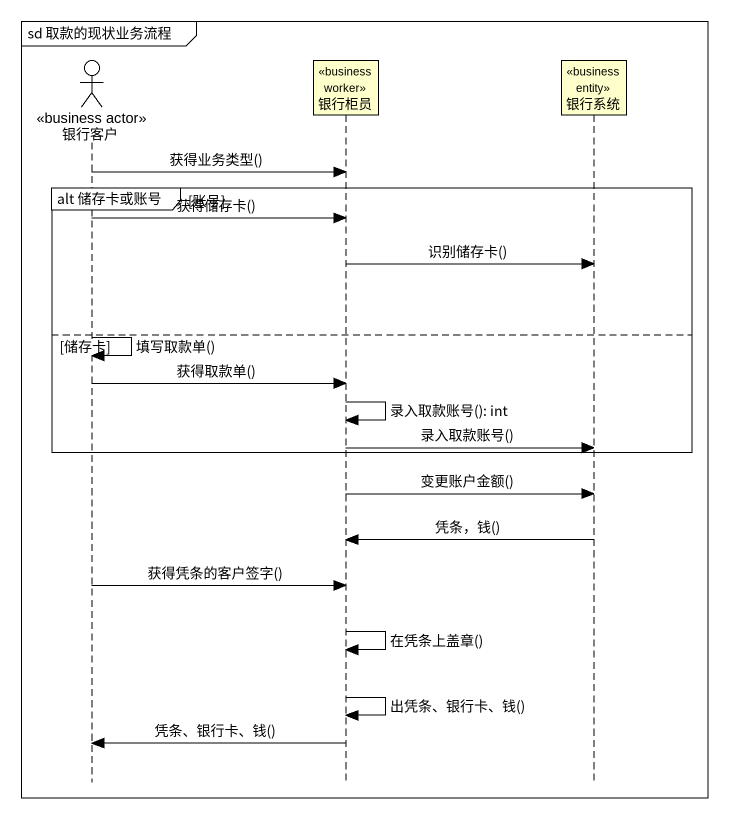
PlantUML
@startuml
mainframe sd 取款的现状业务流程
hide footbox
actor 银行客户 <<business actor>>
participant 银行柜员 <<business worker>>
participant 银行系统 <<business entity>>

银行客户 -> 银行柜员 : 获得业务类型()
group alt 储存卡或账号 [账号]
  银行客户 -> 银行柜员 : 获得储存卡()
  银行柜员 -> 银行系统 : 识别储存卡()
else 储存卡
  银行客户 -> 银行客户 : 填写取款单()
  银行客户 -> 银行柜员 : 获得取款单()
  银行柜员 -> 银行柜员 : 录入取款账号(): int
  银行柜员 -> 银行系统 : 录入取款账号()
end
银行柜员 -> 银行系统 : 变更账户金额()
银行系统 -> 银行柜员 : 凭条，钱()
银行客户 -> 银行柜员 : 获得凭条的客户签字()
银行柜员 -> 银行柜员 : 在凭条上盖章()
银行柜员 -> 银行柜员 : 出凭条、银行卡、钱()
银行柜员 -> 银行客户 : 凭条、银行卡、钱()
@enduml
